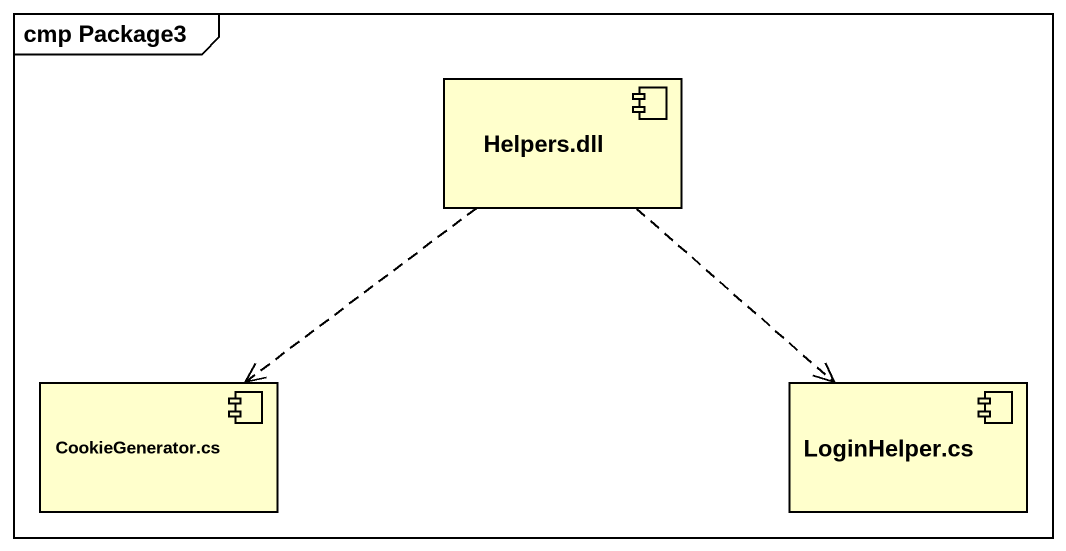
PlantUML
@startuml
mainframe cmp Package3
component "Helpers.dll" as Helpers_dll
component "CookieGenerator.cs" as CookieGenerator_cs
component "LoginHelper.cs" as LoginHelper_cs
Helpers_dll ..> CookieGenerator_cs
Helpers_dll ..> LoginHelper_cs
@enduml
